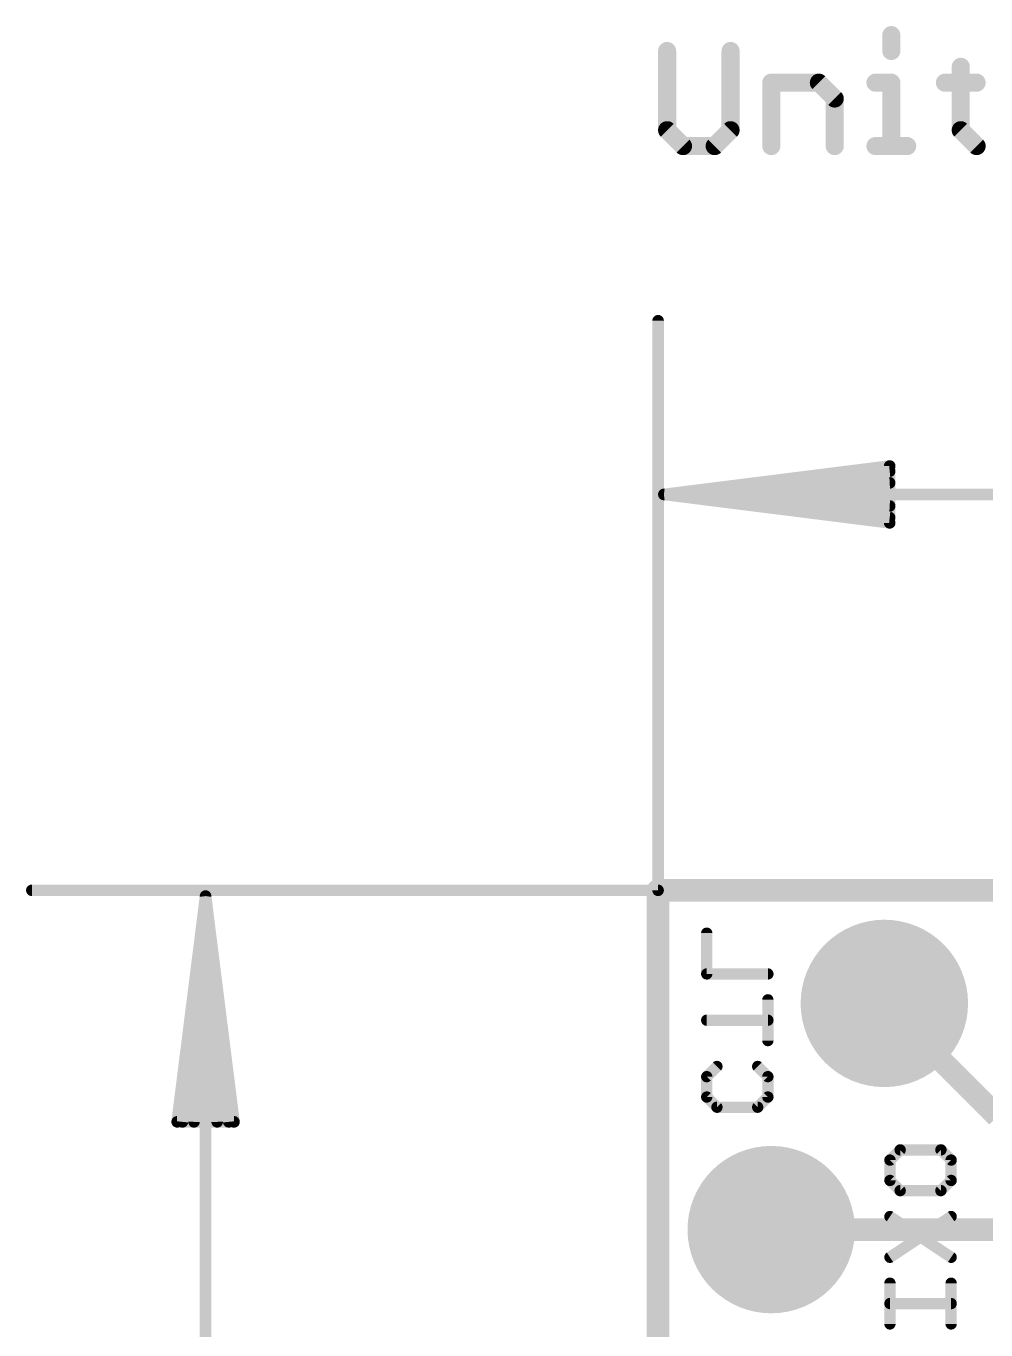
# Model space of a CAD drawing. Extents: x -44 to 63, y -18 to 50.
# Drawn here: x -7.1 to 3.68, y 35.07 to 49.71 of the extents above; entities that cross this region are included whole.
import ezdxf

# ---------------------------------------------------------------- set-up
doc = ezdxf.new("R2010")
doc.units = 0
for name, color, linetype in [('1', 12, 'CONTINUOUS'), ('16', 132, 'CONTINUOUS'), ('17', 110, 'CONTINUOUS'), ('20', 53, 'CONTINUOUS'), ('21', 41, 'CONTINUOUS'), ('22', 40, 'CONTINUOUS'), ('47', 253, 'CONTINUOUS'), ('51', 53, 'CONTINUOUS')]:
    doc.layers.add(name, color=color, linetype=linetype)

# ---------------------------------------------------------------- blocks, each defined once
blk = doc.blocks.new('ROUNDP')
at = {"const_width": 0.5}
blk.add_lwpolyline([(0, -0.25, 1), (0, 0.25, 1), (0, -0.25)], format="xyb", dxfattribs=at)
blk = doc.blocks.new('RECT')
blk.add_solid([(-0.5, -0.5), (0.5, -0.5), (-0.5, 0.5), (0.5, 0.5)])

msp = doc.modelspace()

# ---------------------------------------------------------------- linework, layer by layer
at = {"layer": '1', "const_width": 0.254}
for points in [[(0, 40.005), (0, 5.715)], [(17.78, 40.005), (0, 40.005)], [(2.54, 38.735), (3.81, 37.465)]]:
    msp.add_lwpolyline(points, dxfattribs=at)
at = {"layer": '1', "const_width": 0.127}
for points in [[(0.0635, 40.005, 1), (-0.0635, 40.005)], [(0, 40.0685, 1), (0, 39.9415)], [(2.5849, 38.7799, 1), (2.4951, 38.6901)]]:
    msp.add_lwpolyline(points, format="xyb", dxfattribs=at)
at = {"layer": '16', "const_width": 0.254}
for points in [[(0, 5.715), (0, 40.005)], [(0, 40.005), (17.78, 40.005)], [(1.27, 36.195), (10.668, 36.195)]]:
    msp.add_lwpolyline(points, dxfattribs=at)
at = {"layer": '16', "const_width": 0.127}
for points in [[(0.0635, 40.005, 1), (-0.0635, 40.005)], [(0, 40.0685, 1), (0, 39.9415)], [(1.27, 36.2585, 1), (1.27, 36.1315)]]:
    msp.add_lwpolyline(points, format="xyb", dxfattribs=at)
at = {"layer": '20', "const_width": 0.2032}
for points in [[(0, 40.005), (0, 5.715)], [(0, 40.005), (17.78, 40.005)]]:
    msp.add_lwpolyline(points, dxfattribs=at)
at = {"layer": '20', "const_width": 0.1016}
for points in [[(0.0508, 40.005, 1), (-0.0508, 40.005)], [(0, 40.0558, 1), (0, 39.9542)]]:
    msp.add_lwpolyline(points, format="xyb", dxfattribs=at)
at = {"layer": '21', "const_width": 0.127}
for points in [[(2.7173, 37.0903), (2.6029, 36.9759)], [(3.1749, 37.0903), (2.7173, 37.0903)], [(3.2893, 36.9759), (3.1749, 37.0903)], [(2.6029, 36.9759), (2.6029, 36.7471)], [(3.2893, 36.7471), (3.2893, 36.9759)], [(2.6029, 36.7471), (2.7173, 36.6327)], [(3.1749, 36.6327), (3.2893, 36.7471)], [(2.7173, 36.6327), (3.1749, 36.6327)], [(2.6029, 35.8843), (3.2893, 36.3419)], [(2.6029, 36.3419), (3.2893, 35.8843)], [(2.6029, 35.1359), (2.6029, 35.5935)], [(3.2893, 35.3647), (2.6029, 35.3647)]]:
    msp.add_lwpolyline(points, dxfattribs=at)
at = {"layer": '21', "const_width": 0.0635}
for points in [[(2.7173, 37.122, 1), (2.7173, 37.0585)], [(2.7398, 37.0678, 1), (2.6949, 37.1127)], [(3.1974, 37.1127, 1), (3.1525, 37.0678)], [(3.1749, 37.0585, 1), (3.1749, 37.122)], [(2.6347, 36.9759, 1), (2.5712, 36.9759)], [(2.5805, 36.9983, 1), (2.6254, 36.9534)], [(3.3211, 36.9759, 1), (3.2576, 36.9759)], [(3.2668, 36.9534, 1), (3.3118, 36.9983)], [(2.5712, 36.7471, 1), (2.6347, 36.7471)], [(2.6254, 36.7696, 1), (2.5805, 36.7247)], [(3.2576, 36.7471, 1), (3.3211, 36.7471)], [(3.3118, 36.7247, 1), (3.2668, 36.7696)], [(2.7173, 36.6645, 1), (2.7173, 36.601)], [(2.6949, 36.6103, 1), (2.7398, 36.6552)], [(3.1525, 36.6552, 1), (3.1974, 36.6103)], [(3.1749, 36.601, 1), (3.1749, 36.6645)], [(2.6205, 36.3683, 1), (2.5853, 36.3155)], [(3.3069, 36.3155, 1), (3.2717, 36.3683)], [(2.5853, 35.9107, 1), (2.6205, 35.8579)], [(3.2717, 35.8579, 1), (3.3069, 35.9107)], [(2.6347, 35.5935, 1), (2.5712, 35.5935)], [(2.6029, 35.3964, 1), (2.6029, 35.3329)], [(3.2893, 35.3329, 1), (3.2893, 35.3964)], [(2.5712, 35.1359, 1), (2.6347, 35.1359)]]:
    msp.add_lwpolyline(points, format="xyb", dxfattribs=at)
at = {"layer": '22', "const_width": 0.127}
for points in [[(0.5461, 39.0661), (0.5461, 39.5237)], [(1.2325, 39.0661), (0.5461, 39.0661)], [(1.2325, 38.3177), (1.2325, 38.7753)], [(0.5461, 38.5465), (1.2325, 38.5465)], [(0.5461, 37.9124), (0.6605, 38.0268)], [(1.1181, 38.0268), (1.2325, 37.9124)], [(0.5461, 37.6837), (0.5461, 37.9124)], [(1.2325, 37.9124), (1.2325, 37.6837)], [(0.6605, 37.5693), (0.5461, 37.6837)], [(1.1181, 37.5693), (0.6605, 37.5693)], [(1.2325, 37.6837), (1.1181, 37.5693)], [(2.6035, 36.9759), (2.7179, 37.0903)], [(2.7179, 37.0903), (3.1755, 37.0903)], [(3.1755, 37.0903), (3.2899, 36.9759)], [(2.6035, 36.7471), (2.6035, 36.9759)], [(3.2899, 36.9759), (3.2899, 36.7471)], [(2.7179, 36.6327), (2.6035, 36.7471)], [(3.2899, 36.7471), (3.1755, 36.6327)], [(3.1755, 36.6327), (2.7179, 36.6327)], [(3.2899, 35.8843), (2.6035, 36.3419)], [(3.2899, 36.3419), (2.6035, 35.8843)], [(3.2899, 35.1359), (3.2899, 35.5935)], [(2.6035, 35.3647), (3.2899, 35.3647)]]:
    msp.add_lwpolyline(points, dxfattribs=at)
at = {"layer": '22', "const_width": 0.0635}
for points in [[(0.5778, 39.5237, 1), (0.5144, 39.5237)], [(0.5461, 39.0978, 1), (0.5461, 39.0343)], [(0.5144, 39.0661, 1), (0.5778, 39.0661)], [(1.2325, 39.0343, 1), (1.2325, 39.0978)], [(1.2642, 38.7753, 1), (1.2007, 38.7753)], [(0.5461, 38.5782, 1), (0.5461, 38.5147)], [(1.2325, 38.5147, 1), (1.2325, 38.5782)], [(1.2007, 38.3177, 1), (1.2642, 38.3177)], [(0.6829, 38.0044, 1), (0.638, 38.0493)], [(1.1405, 38.0493, 1), (1.0956, 38.0044)], [(0.5778, 37.9124, 1), (0.5144, 37.9124)], [(0.5236, 37.9349, 1), (0.5686, 37.89)], [(1.2642, 37.9124, 1), (1.2007, 37.9124)], [(1.21, 37.89, 1), (1.2549, 37.9349)], [(0.5686, 37.7061, 1), (0.5236, 37.6612)], [(0.5144, 37.6837, 1), (0.5778, 37.6837)], [(0.6605, 37.601, 1), (0.6605, 37.5375)], [(1.1181, 37.5375, 1), (1.1181, 37.601)], [(1.2007, 37.6837, 1), (1.2642, 37.6837)], [(1.2549, 37.6612, 1), (1.21, 37.7061)], [(0.638, 37.5468, 1), (0.6829, 37.5917)], [(1.0956, 37.5917, 1), (1.1405, 37.5468)], [(2.7179, 37.1221, 1), (2.7179, 37.0585)], [(2.7403, 37.0678, 1), (2.6954, 37.1128)], [(3.1979, 37.1128, 1), (3.153, 37.0678)], [(3.1755, 37.0585, 1), (3.1755, 37.1221)], [(2.6353, 36.9759, 1), (2.5717, 36.9759)], [(2.581, 36.9984, 1), (2.626, 36.9534)], [(3.3216, 36.9759, 1), (3.2581, 36.9759)], [(3.2674, 36.9534, 1), (3.3123, 36.9984)], [(2.5717, 36.7471, 1), (2.6353, 36.7471)], [(2.626, 36.7696, 1), (2.581, 36.7247)], [(3.2581, 36.7471, 1), (3.3216, 36.7471)], [(3.3123, 36.7247, 1), (3.2674, 36.7696)], [(2.7179, 36.6645, 1), (2.7179, 36.601)], [(2.6954, 36.6103, 1), (2.7403, 36.6552)], [(3.153, 36.6552, 1), (3.1979, 36.6103)], [(3.1755, 36.601, 1), (3.1755, 36.6645)], [(2.6211, 36.3683, 1), (2.5859, 36.3155)], [(3.3075, 36.3155, 1), (3.2723, 36.3683)], [(2.5859, 35.9107, 1), (2.6211, 35.8579)], [(3.2723, 35.8579, 1), (3.3075, 35.9107)], [(3.3216, 35.5935, 1), (3.2581, 35.5935)], [(2.6035, 35.3964, 1), (2.6035, 35.3329)], [(3.2899, 35.3329, 1), (3.2899, 35.3964)], [(3.2581, 35.1359, 1), (3.3216, 35.1359)]]:
    msp.add_lwpolyline(points, format="xyb", dxfattribs=at)
at = {"layer": '47'}
for points, const_width in [([(2.6183, 49.6073), (2.6183, 49.4293)], 0.2032), ([(0.1016, 49.4293), (0.1016, 48.5396)], 0.2032), ([(0.8134, 48.5396), (0.8134, 49.4293)], 0.2032), ([(3.3979, 49.2514), (3.3979, 48.5396)], 0.2032), ([(1.271, 48.3616), (1.271, 49.0734)], 0.2032), ([(1.271, 49.0734), (1.8049, 49.0734)], 0.2032), ([(1.8049, 49.0734), (1.9828, 48.8955)], 0.2032), ([(2.4404, 49.0734), (2.6183, 49.0734)], 0.2032), ([(2.6183, 49.0734), (2.6183, 48.3616)], 0.2032), ([(3.22, 49.0734), (3.5759, 49.0734)], 0.2032), ([(1.9828, 48.8955), (1.9828, 48.3616)], 0.2032), ([(0.1016, 48.5396), (0.2796, 48.3616)], 0.2032), ([(0.6355, 48.3616), (0.8134, 48.5396)], 0.2032), ([(3.3979, 48.5396), (3.5759, 48.3616)], 0.2032), ([(0.2796, 48.3616), (0.6355, 48.3616)], 0.2032), ([(2.4404, 48.3616), (2.7963, 48.3616)], 0.2032), ([(0, 40.005), (0, 46.4)], 0.13), ([(0.065, 44.45), (2.6, 44.7692)], 0.13), ([(2.6, 44.7692), (2.6, 44.1308)], 0.13), ([(0.065, 44.45), (2.6, 44.71)], 0.13), ([(0.065, 44.45), (2.6, 44.58)], 0.13), ([(0.065, 44.45), (17.715, 44.45)], 0.13), ([(2.6, 44.1308), (0.065, 44.45)], 0.13), ([(2.6, 44.32), (0.065, 44.45)], 0.13), ([(2.6, 44.19), (0.065, 44.45)], 0.13), ([(0, 40.005), (-7.03, 40.005)], 0.13), ([(-5.08, 39.94), (-5.3992, 37.405)], 0.13), ([(-5.08, 39.94), (-5.34, 37.405)], 0.13), ([(-5.08, 39.94), (-5.21, 37.405)], 0.13), ([(-5.08, 0.065), (-5.08, 39.94)], 0.13), ([(-4.7608, 37.405), (-5.08, 39.94)], 0.13), ([(-4.95, 37.405), (-5.08, 39.94)], 0.13), ([(-4.82, 37.405), (-5.08, 39.94)], 0.13), ([(-5.3992, 37.405), (-4.7608, 37.405)], 0.13)]:
    msp.add_lwpolyline(points, dxfattribs=dict(at, const_width=const_width))
for points, const_width in [([(2.6691, 49.6073, 1), (2.5675, 49.6073)], 0.1016), ([(0.1524, 49.4293, 1), (0.0508, 49.4293)], 0.1016), ([(0.8642, 49.4293, 1), (0.7626, 49.4293)], 0.1016), ([(2.5675, 49.4293, 1), (2.6691, 49.4293)], 0.1016), ([(3.4487, 49.2514, 1), (3.3471, 49.2514)], 0.1016), ([(1.3218, 49.0734, 1), (1.2202, 49.0734)], 0.1016), ([(1.271, 49.1242, 1), (1.271, 49.0226)], 0.1016), ([(1.8408, 49.1093, 1), (1.7689, 49.0375)], 0.1016), ([(1.8049, 49.0226, 1), (1.8049, 49.1242)], 0.1016), ([(2.4404, 49.1242, 1), (2.4404, 49.0226)], 0.1016), ([(2.6691, 49.0734, 1), (2.5675, 49.0734)], 0.1016), ([(2.6183, 49.0226, 1), (2.6183, 49.1242)], 0.1016), ([(3.22, 49.1242, 1), (3.22, 49.0226)], 0.1016), ([(3.5759, 49.0226, 1), (3.5759, 49.1242)], 0.1016), ([(2.0336, 48.8955, 1), (1.932, 48.8955)], 0.1016), ([(1.9469, 48.8595, 1), (2.0187, 48.9314)], 0.1016), ([(0.1375, 48.5755, 1), (0.0657, 48.5036)], 0.1016), ([(0.8493, 48.5036, 1), (0.7775, 48.5755)], 0.1016), ([(3.4339, 48.5755, 1), (3.362, 48.5036)], 0.1016), ([(0.0508, 48.5396, 1), (0.1524, 48.5396)], 0.1016), ([(0.2796, 48.4124, 1), (0.2796, 48.3108)], 0.1016), ([(0.6355, 48.3108, 1), (0.6355, 48.4124)], 0.1016), ([(0.7626, 48.5396, 1), (0.8642, 48.5396)], 0.1016), ([(2.4404, 48.4124, 1), (2.4404, 48.3108)], 0.1016), ([(2.7963, 48.3108, 1), (2.7963, 48.4124)], 0.1016), ([(3.3471, 48.5396, 1), (3.4487, 48.5396)], 0.1016), ([(0.2436, 48.3257, 1), (0.3155, 48.3975)], 0.1016), ([(0.5995, 48.3975, 1), (0.6714, 48.3257)], 0.1016), ([(1.2202, 48.3616, 1), (1.3218, 48.3616)], 0.1016), ([(1.932, 48.3616, 1), (2.0336, 48.3616)], 0.1016), ([(2.5675, 48.3616, 1), (2.6691, 48.3616)], 0.1016), ([(3.54, 48.3257, 1), (3.6118, 48.3975)], 0.1016), ([(0.0325, 46.4, 1), (-0.0325, 46.4)], 0.065), ([(2.6325, 44.7692, 1), (2.5675, 44.7692)], 0.065), ([(2.6041, 44.737, 1), (2.5959, 44.8015)], 0.065), ([(2.6033, 44.6777, 1), (2.5967, 44.7423)], 0.065), ([(0.065, 44.4825, 1), (0.065, 44.4175)], 0.065), ([(0.0691, 44.4822, 1), (0.0609, 44.4178)], 0.065), ([(0.0633, 44.4825, 1), (0.0667, 44.4175)], 0.065), ([(0.0667, 44.4825, 1), (0.0633, 44.4175)], 0.065), ([(0.0683, 44.4823, 1), (0.0617, 44.4177)], 0.065), ([(0.0617, 44.4823, 1), (0.0683, 44.4177)], 0.065), ([(0.0609, 44.4822, 1), (0.0691, 44.4178)], 0.065), ([(2.6017, 44.5475, 1), (2.5983, 44.6125)], 0.065), ([(2.5983, 44.2875, 1), (2.6017, 44.3525)], 0.065), ([(2.5967, 44.1577, 1), (2.6033, 44.2223)], 0.065), ([(2.5675, 44.1308, 1), (2.6325, 44.1308)], 0.065), ([(2.5959, 44.0985, 1), (2.6041, 44.163)], 0.065), ([(-7.03, 40.0375, 1), (-7.03, 39.9725)], 0.065), ([(-5.0475, 39.94, 1), (-5.1125, 39.94)], 0.065), ([(-5.0478, 39.9441, 1), (-5.1122, 39.9359)], 0.065), ([(-5.0475, 39.9383, 1), (-5.1125, 39.9417)], 0.065), ([(-5.0475, 39.9417, 1), (-5.1125, 39.9383)], 0.065), ([(-5.0477, 39.9433, 1), (-5.1123, 39.9367)], 0.065), ([(-5.0477, 39.9367, 1), (-5.1123, 39.9433)], 0.065), ([(-5.0478, 39.9359, 1), (-5.1122, 39.9441)], 0.065), ([(-0.0325, 40.005, 1), (0.0325, 40.005)], 0.065), ([(0, 39.9725, 1), (0, 40.0375)], 0.065), ([(-5.4315, 37.4091, 1), (-5.367, 37.4009)], 0.065), ([(-5.3992, 37.4375, 1), (-5.3992, 37.3725)], 0.065), ([(-5.3723, 37.4083, 1), (-5.3077, 37.4017)], 0.065), ([(-5.2425, 37.4067, 1), (-5.1775, 37.4033)], 0.065), ([(-4.9825, 37.4033, 1), (-4.9175, 37.4067)], 0.065), ([(-4.8523, 37.4017, 1), (-4.7877, 37.4083)], 0.065), ([(-4.793, 37.4009, 1), (-4.7285, 37.4091)], 0.065), ([(-4.7608, 37.3725, 1), (-4.7608, 37.4375)], 0.065)]:
    msp.add_lwpolyline(points, format="xyb", dxfattribs=dict(at, const_width=const_width))

# ---------------------------------------------------------------- block references
at = {"layer": '17', "xscale": 1.8796, "yscale": 1.8796}
for p, rotation in [((2.54, 38.735), 270), ((2.54, 38.735), 270), ((1.27, 36.195), 180), ((1.27, 36.195), 180)]:
    msp.add_blockref('ROUNDP', p, dxfattribs=dict(at, rotation=rotation))
at = {"layer": '51', "xscale": 0.508, "yscale": 0.508, "rotation": 180}
msp.add_blockref('RECT', (2.54, 38.735), dxfattribs=at)

doc.saveas('drawing.dxf')
